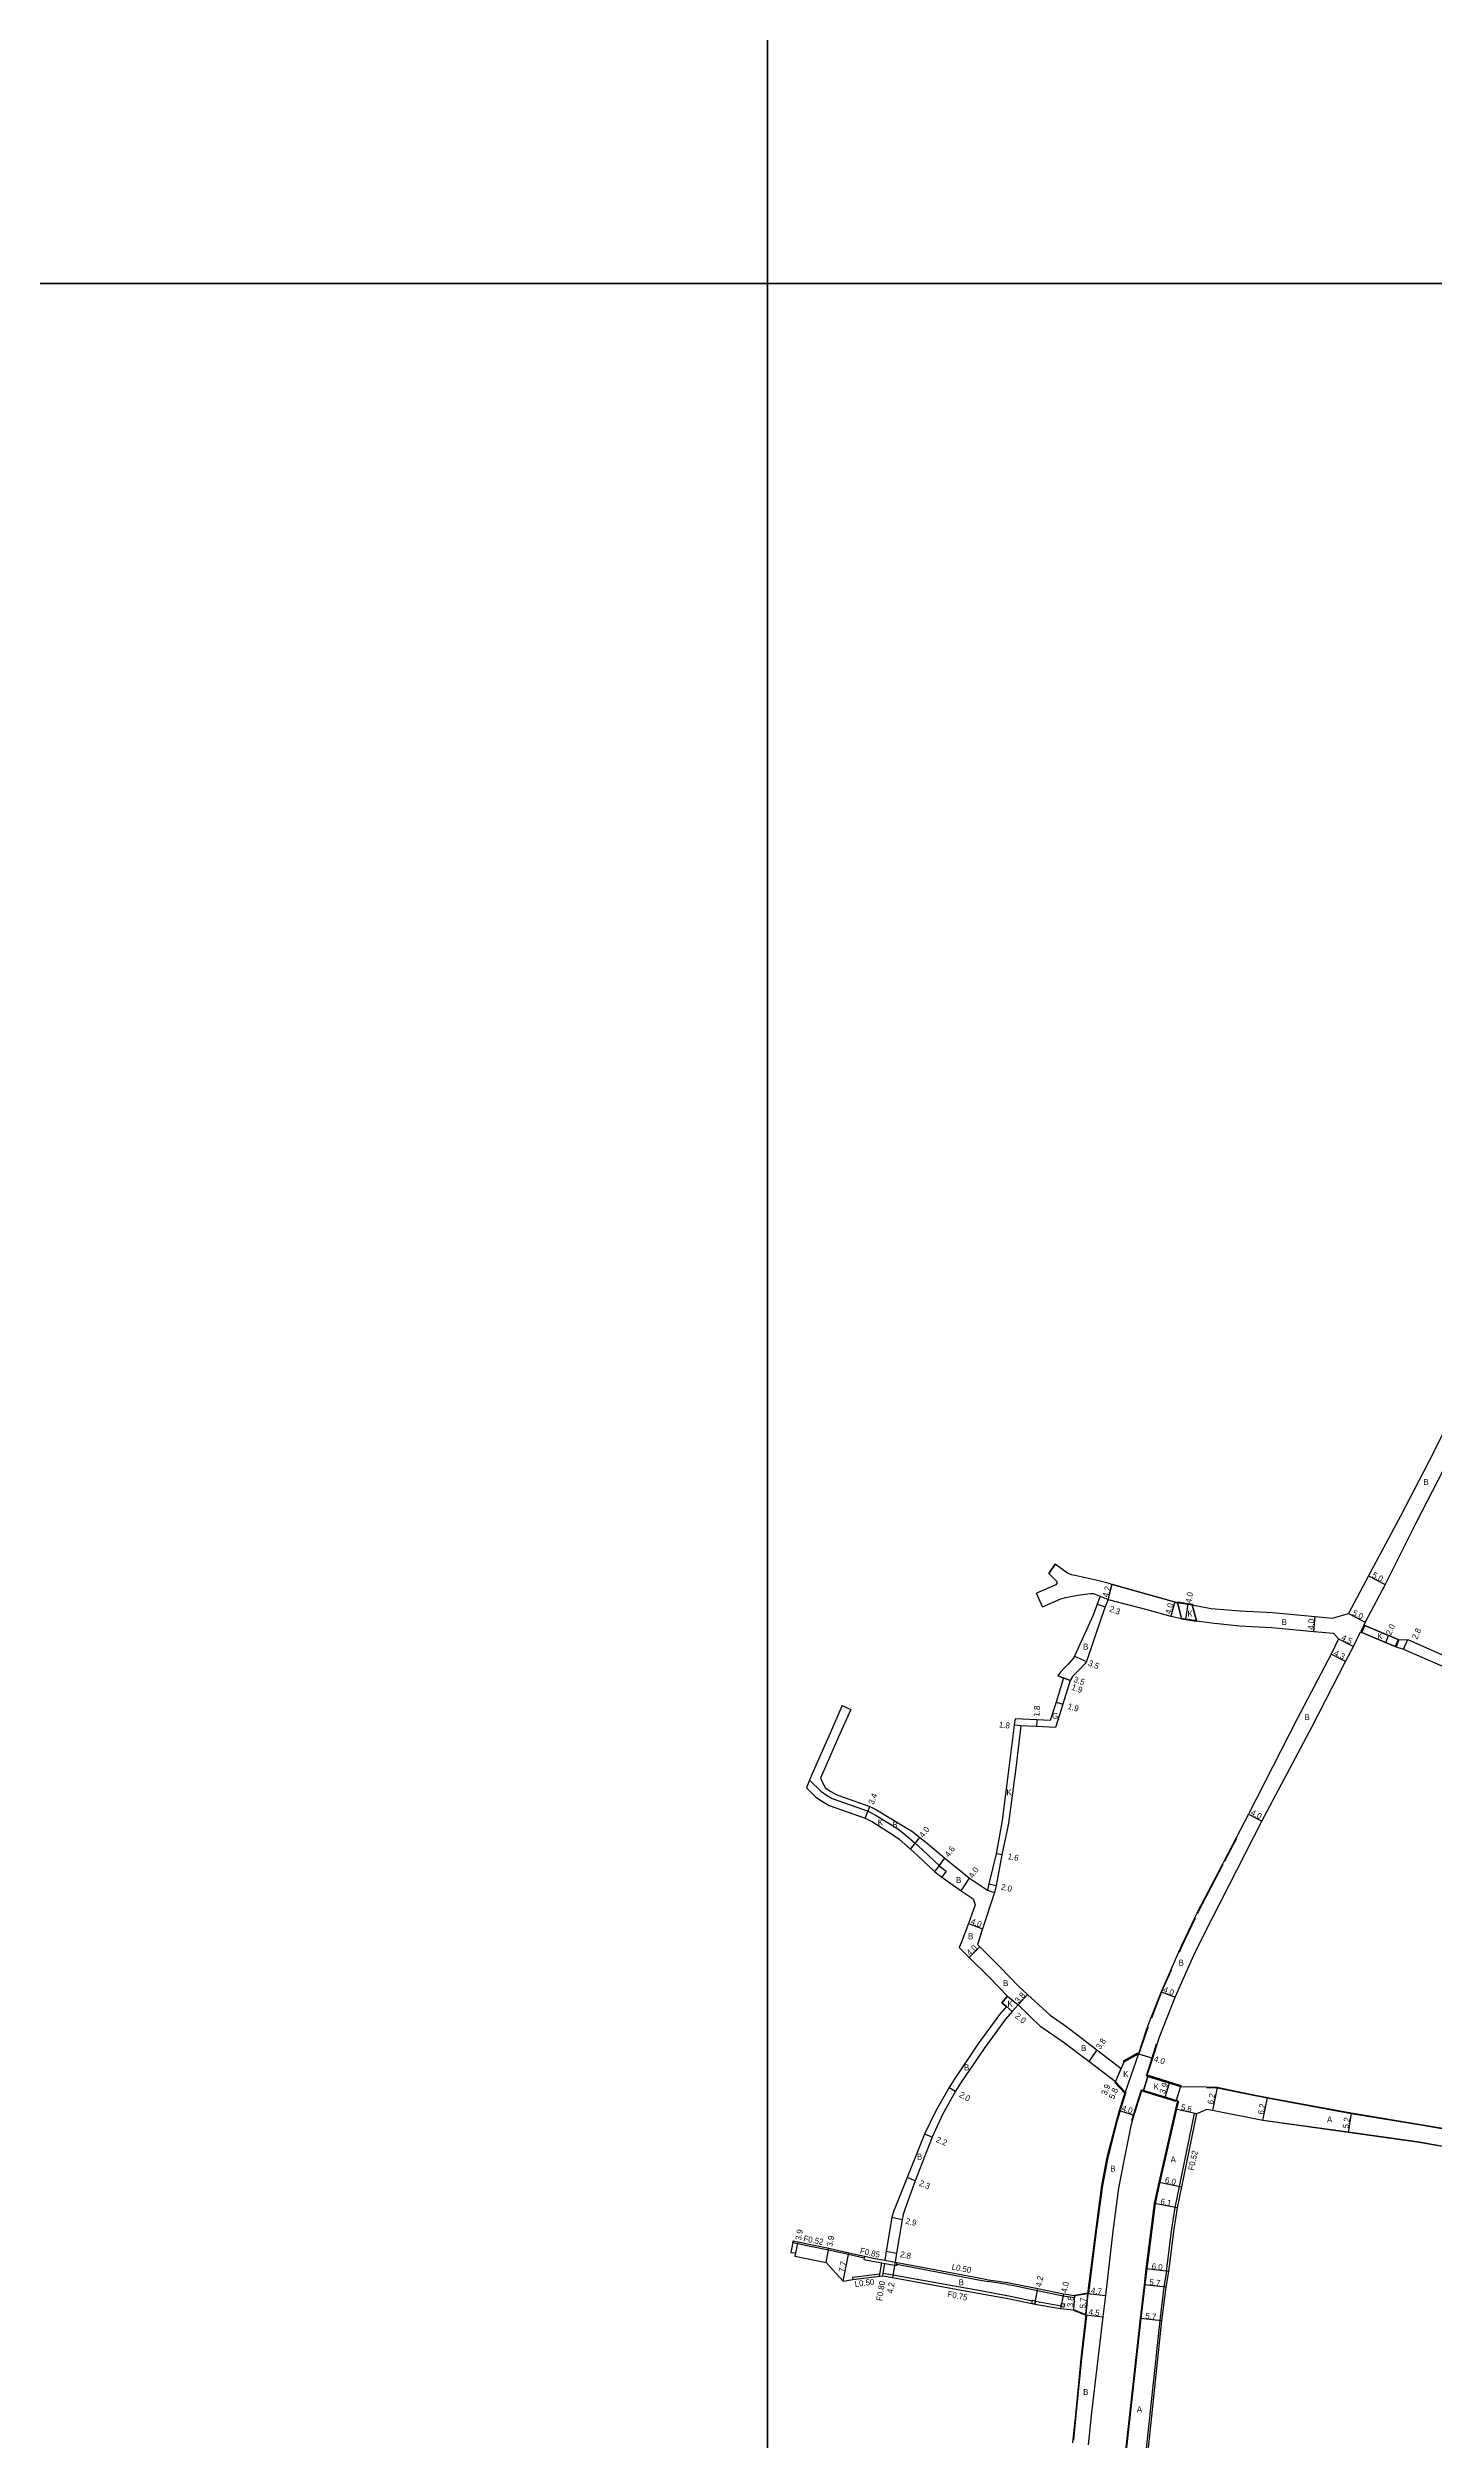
# Model space of a CAD drawing. Header units: metres. Extents: x -16000 to -12000, y -105000 to -102000.
# Drawn here: x -12992 to -12622, y -103175 to -102537 of the extents above; entities that cross this region are included whole.
import ezdxf

# ---------------------------------------------------------------- set-up
doc = ezdxf.new("R2010")
doc.units = ezdxf.units.M
doc.header["$LTSCALE"] = 2.5
for name, color, linetype in [('側溝・桝', 7, 'Continuous'), ('図郭', 7, 'Continuous'), ('幅員', 7, 'Continuous'), ('歩道・分離帯・安全施設', 7, 'Continuous'), ('舗装', 7, 'Continuous'), ('道路', 7, 'Continuous')]:
    doc.layers.add(name, color=color, linetype=linetype)
doc.styles.get("Standard").update_dxf_attribs({"font": ''})
doc.styles.get('Standard').set_extended_font_data('@MS PGothic')

msp = doc.modelspace()

# ---------------------------------------------------------------- linework, layer by layer
at = {"layer": '側溝・桝'}
for points in [[(-12788.82, -102998.76), (-12785.82, -103001.71), (-12784.3, -103002.78), (-12782.78, -103003.66), (-12773.2, -103007.06), (-12771.05, -103008.15), (-12765.55, -103011.59), (-12763.64, -103012.95), (-12760.54, -103015.67), (-12758.7, -103017.31), (-12757.15, -103018.8), (-12754.13, -103021.69), (-12753.1, -103022.5), (-12752.42, -103022.97), (-12753.57, -103024.61)], [(-12693.65, -103129.57), (-12692.23, -103118.34), (-12691.37, -103112.63), (-12690.23, -103106.98), (-12686.2, -103087.55), (-12685.69, -103087.67)], [(-12774.27, -103126.12), (-12778.46, -103125.17), (-12783.8, -103123.96), (-12792.04, -103122.29), (-12793.28, -103122.03), (-12793.18, -103121.52)], [(-12774.16, -103125.61), (-12774.27, -103126.12), (-12774.34, -103126.44), (-12772.04, -103126.96), (-12769.57, -103127.4), (-12768.78, -103127.54)], [(-12770.14, -103130.93), (-12770.06, -103130.42), (-12769.57, -103127.4)], [(-12769.32, -103130.83), (-12769.19, -103130.09), (-12768.78, -103127.54)], [(-12768.78, -103127.54), (-12766.16, -103128), (-12765.58, -103128.11)], [(-12768.74, -103126.68), (-12766.01, -103127.16)], [(-12765.58, -103128.11), (-12765.51, -103127.76), (-12765.42, -103127.27)], [(-12765.51, -103127.76), (-12743.76, -103131.89), (-12741.22, -103132.36)], [(-12770.06, -103130.42), (-12777.32, -103131.31), (-12777.26, -103131.8)], [(-12769.19, -103130.09), (-12766.58, -103130.56), (-12744.27, -103134.59), (-12735.28, -103136.25), (-12729.41, -103137.45)], [(-12736.09, -103133.1), (-12741.22, -103132.36)], [(-12736.09, -103133.1), (-12734.81, -103133.34), (-12728.04, -103134.72), (-12721.2, -103136.12), (-12718.16, -103136.59), (-12718.09, -103136.09)], [(-12694.41, -103133.78), (-12695.5, -103142.77), (-12700.09, -103185.94), (-12700.44, -103189), (-12701.12, -103193.48), (-12701.96, -103200)], [(-12693.65, -103129.57), (-12694.41, -103133.78)], [(-12728.63, -103137.61), (-12721.77, -103138.81), (-12721.81, -103139.05), (-12721.92, -103139.55)]]:
    msp.add_lwpolyline(points, dxfattribs=at)
for points in [[(-12729.38, -103137.3), (-12728.6, -103137.46), (-12728.63, -103137.61), (-12728.78, -103138.35), (-12729.56, -103138.19), (-12729.41, -103137.45)], [(-12721.03, -103139.21), (-12721.81, -103139.05), (-12721.77, -103138.81), (-12721.63, -103138.16), (-12720.85, -103138.32)]]:
    msp.add_lwpolyline(points, close=True, dxfattribs=at)
at = {"layer": '図郭'}
for points in [[(-13600, -102000), (-12800, -102000), (-12800, -102600), (-13600, -102600)], [(-12800, -102000), (-12000, -102000), (-12000, -102600), (-12800, -102600)], [(-13600, -102600), (-12800, -102600), (-12800, -103200), (-13600, -103200)], [(-12800, -102600), (-12000, -102600), (-12000, -103200), (-12800, -103200)]]:
    msp.add_lwpolyline(points, close=True, dxfattribs=at)
at = {"layer": '幅員'}
for points in [[(-12725.05, -102943.65), (-12723.35, -102941.17)], [(-12709.25, -102950.58), (-12708.12, -102946.53)], [(-12639.88, -102944.29), (-12635.45, -102946.6)], [(-12712.15, -102951.83), (-12709.99, -102952.6)], [(-12691.44, -102951.22), (-12692.53, -102955.07)], [(-12688.57, -102955.83), (-12687.92, -102951.89)], [(-12654.41, -102959.15), (-12654.06, -102955.16)], [(-12645.18, -102954.39), (-12640.72, -102956.63)], [(-12647.88, -102961.09), (-12643.86, -102963.11)], [(-12635.27, -102962.06), (-12634.5, -102960.22)], [(-12630.52, -102963.82), (-12629.38, -102961.27)], [(-12718.2, -102965.7), (-12714.99, -102967.12)], [(-12645.96, -102967.18), (-12649.77, -102965.19)], [(-12719.32, -102972.16), (-12722.62, -102970.99)], [(-12719.32, -102972.16), (-12721.11, -102971.52)], [(-12723.11, -102977.96), (-12721.3, -102978.52)], [(-12732.46, -102984.29), (-12734.24, -102984.06)], [(-12728.22, -102982.68), (-12728.36, -102984.48)], [(-12773.99, -103008.9), (-12772.74, -103005.73)], [(-12671.79, -103007.81), (-12668.23, -103009.64)], [(-12761.87, -103017.17), (-12759.39, -103014.03)], [(-12755.44, -103023.2), (-12752.71, -103019.5)], [(-12737.52, -103018.67), (-12739.09, -103018.35)], [(-12748.4, -103028.21), (-12746.14, -103024.91)], [(-12741.03, -103026.37), (-12739.08, -103026.81)], [(-12746.42, -103036.96), (-12742.69, -103038.4)], [(-12743.42, -103043.18), (-12746.26, -103046)], [(-12733.25, -103058.64), (-12730.68, -103055.84)], [(-12695.14, -103055.12), (-12691.41, -103056.55)], [(-12734.77, -103060.37), (-12736.31, -103059.1)], [(-12712.26, -103070.61), (-12714.42, -103073.74)], [(-12707.25, -103079.14), (-12704.99, -103073.8)], [(-12707.25, -103079.14), (-12705.73, -103075.55)], [(-12701.16, -103071.67), (-12697.33, -103072.81)], [(-12751.64, -103080.66), (-12749.9, -103081.65)], [(-12694.05, -103083.18), (-12692.91, -103079.45)], [(-12680.15, -103080.67), (-12681.43, -103086.74)], [(-12667.99, -103089.45), (-12666.8, -103083.37)], [(-12706.17, -103086.8), (-12702.36, -103088)], [(-12685.69, -103087.67), (-12691.15, -103086.42)], [(-12644.46, -103087.51), (-12645.23, -103092.65)], [(-12756.15, -103093.89), (-12758.17, -103093.04)], [(-12760.64, -103105.51), (-12762.78, -103104.66)], [(-12695.59, -103105.87), (-12689.72, -103107.09)], [(-12764.09, -103115.91), (-12766.92, -103115.25)], [(-12690.86, -103112.72), (-12696.85, -103111.56)], [(-12791.97, -103121.77), (-12792.71, -103125.6)], [(-12784.38, -103127.29), (-12783.69, -103123.45)], [(-12779.84, -103132.22), (-12778.34, -103124.66)], [(-12768.36, -103124.27), (-12765.61, -103124.82)], [(-12766.01, -103127.16), (-12766.71, -103131.3)], [(-12728.78, -103138.35), (-12727.94, -103134.23)], [(-12693.89, -103133.84), (-12699.56, -103133.22)], [(-12693.13, -103129.64), (-12699.09, -103128.98)], [(-12721.12, -103135.63), (-12721.92, -103139.55)], [(-12718.4, -103139.88), (-12718.09, -103136.09)], [(-12715.14, -103141.18), (-12714.64, -103135.5)], [(-12715.14, -103141.18), (-12710.68, -103141.71)], [(-12714.64, -103135.5), (-12709.97, -103136.04)], [(-12694.98, -103142.83), (-12700.64, -103142.21)]]:
    msp.add_lwpolyline(points, dxfattribs=at)
at = {"layer": '歩道・分離帯・安全施設'}
for points in [[(-12690.81, -102951.56), (-12691.48, -102951.37), (-12697.85, -102949.58), (-12708.61, -102946.55)], [(-12675, -103014.26), (-12678.27, -103020.5)], [(-12678.65, -103021.23), (-12685.28, -103033.87), (-12685.49, -103034.31)], [(-12686.08, -103035.55), (-12689.51, -103042.83), (-12690.32, -103044.67)], [(-12692.4, -103049.34), (-12695, -103055.18), (-12697.68, -103062.16)], [(-12698.56, -103064.47), (-12699.13, -103065.94), (-12701.02, -103071.71)], [(-12699.04, -103077.56), (-12697.47, -103072.77), (-12696.31, -103068.97)], [(-12704.55, -103081.9), (-12706.8, -103089.41), (-12709.32, -103099.26), (-12710.76, -103106.76), (-12712.31, -103118.36), (-12714.48, -103135.45)], [(-12690.5, -103084.26), (-12691, -103086.45), (-12695.45, -103105.9), (-12696.7, -103111.58), (-12697.61, -103118.59), (-12698.86, -103128.27), (-12699.41, -103133.24), (-12700.5, -103142.23), (-12705.28, -103185.34), (-12705.6, -103188.07)], [(-12702.92, -103089.46), (-12702.5, -103087.96), (-12700.35, -103081.24)], [(-12610.36, -103093.38), (-12615.32, -103092.53), (-12625.41, -103090.81), (-12644.48, -103087.65), (-12666.83, -103083.52), (-12671.34, -103082.63), (-12680.17, -103080.82), (-12682.99, -103080.7)], [(-12667.96, -103089.31), (-12645.21, -103092.5), (-12626.29, -103095.13), (-12616.07, -103096.97), (-12610.97, -103097.73)], [(-12715.03, -103141.49), (-12716.26, -103152.04), (-12717.72, -103166.95), (-12718.5, -103174.6)]]:
    msp.add_lwpolyline(points, dxfattribs=at)
at = {"layer": '舗装'}
for points in [[(-12711.39, -102949.73), (-12709.25, -102950.58)], [(-12690.77, -102951.41), (-12689.65, -102955.65)], [(-12685.7, -102956.31), (-12686.82, -102952.07)], [(-12641.12, -102957.45), (-12641.99, -102959.25)], [(-12631.74, -102961.37), (-12632.46, -102963.24)], [(-12721.11, -102971.52), (-12719.32, -102972.16)], [(-12732.46, -102984.29), (-12734.24, -102984.06)], [(-12741.41, -103028.1), (-12739.54, -103028.65)], [(-12736.03, -103056.35), (-12733.25, -103058.64)], [(-12736.31, -103059.1), (-12734.77, -103060.37)], [(-12707.25, -103079.14), (-12705.73, -103075.55), (-12704.99, -103073.8)], [(-12701.16, -103071.67), (-12704.69, -103081.86)], [(-12698.67, -103077.68), (-12699.81, -103081.41)], [(-12689.97, -103080.36), (-12691.11, -103084.09)]]:
    msp.add_lwpolyline(points, dxfattribs=at)
at = {"layer": '道路'}
for points in [[(-12587.09, -102852.6), (-12594.57, -102866.97), (-12597.73, -102873.23), (-12600.73, -102879.19), (-12608.65, -102894.32), (-12614.49, -102905.53), (-12619.94, -102916.17), (-12627.23, -102930.29), (-12635.45, -102946.6), (-12640.72, -102956.63), (-12641.12, -102957.45)], [(-12618.84, -102904.15), (-12623.98, -102914.18), (-12631.25, -102928.26), (-12639.88, -102944.29), (-12645.18, -102954.39)], [(-12725.05, -102943.65), (-12722.95, -102945.82), (-12722.95, -102946.34), (-12723.2, -102946.69), (-12728.3, -102948.89)], [(-12723.35, -102941.17), (-12725.05, -102943.65)], [(-12708.57, -102946.41), (-12712.05, -102945.6), (-12717.67, -102944.3), (-12718.99, -102944.04), (-12720.05, -102943.56), (-12721.06, -102942.89), (-12723.35, -102941.17)], [(-12726.7, -102952.56), (-12728.3, -102948.89)], [(-12726.7, -102952.56), (-12721.88, -102950.47), (-12720.5, -102950.09), (-12717.41, -102949.49), (-12713.96, -102949), (-12713.1, -102949.04), (-12711.39, -102949.73)], [(-12711.39, -102949.73), (-12712.15, -102951.83), (-12713.24, -102954.81), (-12718.2, -102965.7), (-12718.61, -102966.44), (-12719.89, -102967.88), (-12720.82, -102968.79), (-12721.93, -102969.94), (-12722.62, -102970.99), (-12721.11, -102971.52), (-12723.11, -102977.96), (-12724.64, -102982.85)], [(-12708.57, -102946.41), (-12708.12, -102946.53), (-12697.81, -102949.43), (-12691.44, -102951.22), (-12690.77, -102951.41), (-12686.82, -102952.07), (-12681.74, -102953.06), (-12674.02, -102953.64), (-12665.42, -102954.1), (-12654.06, -102955.16), (-12649.42, -102955.57), (-12645.18, -102954.39)], [(-12709.25, -102950.58), (-12709.99, -102952.6), (-12711.07, -102955.6), (-12714.99, -102967.12)], [(-12709.25, -102950.58), (-12698.89, -102953.28), (-12692.53, -102955.07), (-12689.65, -102955.65), (-12685.7, -102956.31), (-12681.66, -102956.88), (-12674.27, -102957.63), (-12665.72, -102958.09), (-12654.41, -102959.15), (-12649.17, -102959.61), (-12647.88, -102961.09)], [(-12698.9, -103077.61), (-12697.33, -103072.81), (-12695.66, -103067.37), (-12691.41, -103056.55), (-12686.02, -103044.57), (-12681.58, -103035.77), (-12668.23, -103009.64), (-12654.88, -102984.49), (-12645.96, -102967.18), (-12643.86, -102963.11), (-12641.99, -102959.25)], [(-12647.88, -102961.09), (-12649.77, -102965.19), (-12658.88, -102982.41), (-12671.79, -103007.81), (-12678.41, -103020.43), (-12678.79, -103021.16)], [(-12641.99, -102959.25), (-12641.6, -102959.42), (-12632.75, -102963.12), (-12632.46, -102963.24)], [(-12632.75, -102963.12), (-12641.6, -102959.42)], [(-12641.12, -102957.45), (-12640.83, -102957.57), (-12631.97, -102961.28), (-12631.74, -102961.37)], [(-12631.97, -102961.28), (-12640.83, -102957.57)], [(-12631.74, -102961.37), (-12629.38, -102961.27), (-12619.63, -102965.6), (-12615.35, -102967.51), (-12601.19, -102974.07), (-12577.7, -102984.46), (-12575.42, -102985.47), (-12571.73, -102987.12)], [(-12714.99, -102967.12), (-12715.44, -102967.76), (-12716.97, -102969.35), (-12718.69, -102971.12), (-12719.32, -102972.16), (-12721.3, -102978.52), (-12723.23, -102984.71)], [(-12632.46, -102963.24), (-12630.52, -102963.82), (-12620.77, -102968.16), (-12616.5, -102970.06), (-12602.35, -102976.62), (-12578.83, -102987.02), (-12576.24, -102988.17)], [(-12780.1, -102978.88), (-12783.35, -102986.19), (-12788.21, -102997.23), (-12788.82, -102998.76), (-12789.59, -103000.81)], [(-12777.82, -102979.9), (-12781.06, -102987.2), (-12785.92, -102998.24)], [(-12780.1, -102978.88), (-12777.82, -102979.9)], [(-12734.01, -102982.42), (-12734.24, -102984.06), (-12735.67, -102995.45), (-12737.48, -103009.51), (-12737.9, -103011.97), (-12739.09, -103018.35), (-12741.03, -103026.37), (-12741.41, -103028.1)], [(-12723.23, -102984.71), (-12728.36, -102984.48), (-12732.46, -102984.29), (-12733.85, -102995.53), (-12735.78, -103010.25), (-12736.11, -103012), (-12737.52, -103018.67), (-12739.08, -103026.81), (-12739.54, -103028.65)], [(-12724.64, -102982.85), (-12728.22, -102982.68), (-12734.01, -102982.42)], [(-12789.59, -103000.81), (-12787.1, -103003.25), (-12785.38, -103004.47), (-12783.62, -103005.49), (-12773.99, -103008.9), (-12772.04, -103009.89), (-12766.66, -103013.25), (-12764.88, -103014.52), (-12761.87, -103017.17), (-12760.09, -103018.75), (-12758.53, -103020.24)], [(-12785.92, -102998.24), (-12784.6, -103000.82)], [(-12784.6, -103000.82), (-12783.17, -103001.8), (-12781.69, -103002.59), (-12779.8, -103003.3), (-12772.74, -103005.73), (-12770.99, -103006.65), (-12764.18, -103010.75), (-12761.36, -103012.47)], [(-12761.36, -103012.47), (-12759.39, -103014.03), (-12757.79, -103015.3), (-12752.71, -103019.5), (-12746.14, -103024.91), (-12741.41, -103028.1)], [(-12758.53, -103020.24), (-12755.44, -103023.2), (-12754.29, -103024.11), (-12753.57, -103024.61), (-12748.4, -103028.21), (-12745.23, -103030.37), (-12744.7, -103031.99), (-12746.42, -103036.96), (-12748.41, -103042.08), (-12748.92, -103043.35), (-12746.26, -103046), (-12740.96, -103051.28), (-12736.03, -103056.35), (-12737.55, -103058.08), (-12736.31, -103059.1), (-12738.17, -103061.21), (-12743.94, -103069.06), (-12750.27, -103078.47), (-12751.64, -103080.66), (-12755.16, -103086.85), (-12758.17, -103093.04), (-12762.78, -103104.66), (-12765.66, -103111.71), (-12766.46, -103113.66), (-12766.92, -103115.25), (-12768.36, -103124.27), (-12768.74, -103126.68)], [(-12678.79, -103021.16), (-12685.42, -103033.8), (-12685.63, -103034.25), (-12686.21, -103035.49)], [(-12739.54, -103028.65), (-12742.69, -103038.4), (-12744.07, -103042.53), (-12743.42, -103043.18), (-12738.12, -103048.46), (-12733.12, -103053.61), (-12730.68, -103055.84), (-12724.67, -103061.35), (-12720.24, -103064.47), (-12717.33, -103066.68)], [(-12686.21, -103035.49), (-12689.64, -103042.77), (-12690.46, -103044.61)], [(-12690.46, -103044.61), (-12692.54, -103049.28), (-12695.14, -103055.12), (-12697.82, -103062.1), (-12698.7, -103064.41)], [(-12736, -103132.61), (-12734.72, -103132.85), (-12727.94, -103134.23), (-12721.12, -103135.63), (-12718.09, -103136.09), (-12714.64, -103135.5), (-12712.46, -103118.34), (-12710.91, -103106.74), (-12709.47, -103099.23), (-12706.94, -103089.37), (-12706.17, -103086.8), (-12704.69, -103081.86), (-12707.25, -103079.14), (-12714.42, -103073.74), (-12721.25, -103068.54), (-12727.18, -103064.47), (-12733.25, -103058.64), (-12734.77, -103060.37), (-12736.6, -103062.46), (-12742.3, -103070.22), (-12748.57, -103079.53), (-12749.9, -103081.65), (-12753.4, -103087.8), (-12756.15, -103093.89), (-12760.64, -103105.51), (-12763.23, -103112.58), (-12763.84, -103114.46), (-12764.09, -103115.91), (-12765.61, -103124.82), (-12766.01, -103127.16)], [(-12736.03, -103056.35), (-12737.55, -103058.08)], [(-12733.25, -103058.64), (-12734.77, -103060.37)], [(-12698.7, -103064.41), (-12699.27, -103065.88), (-12701.16, -103071.67)], [(-12717.33, -103066.68), (-12712.26, -103070.61), (-12705.73, -103075.55), (-12704.99, -103073.8)], [(-12701.16, -103071.67), (-12704.99, -103073.8)], [(-12689.69, -103080.45), (-12689.97, -103080.36), (-12698.67, -103077.68), (-12698.9, -103077.61)], [(-12700.21, -103081.29), (-12702.36, -103088), (-12703.16, -103090.87), (-12705.07, -103100.17), (-12706.47, -103107.46), (-12708, -103118.92), (-12709.97, -103136.04), (-12710.68, -103141.71), (-12711.9, -103152.24), (-12713.63, -103167.26), (-12714.56, -103175.83)], [(-12705.43, -103185.32), (-12700.64, -103142.21), (-12699.56, -103133.22), (-12699.09, -103128.98), (-12699.01, -103128.25), (-12697.76, -103118.57), (-12696.85, -103111.56), (-12695.59, -103105.87), (-12691.15, -103086.42), (-12690.65, -103084.23)], [(-12690.65, -103084.23), (-12691.11, -103084.09), (-12699.81, -103081.41), (-12700.21, -103081.29)], [(-12610.34, -103093.23), (-12615.29, -103092.38), (-12625.39, -103090.66), (-12644.46, -103087.51), (-12666.8, -103083.37), (-12671.31, -103082.48), (-12680.15, -103080.67), (-12682.99, -103080.55), (-12689.69, -103080.45)], [(-12682.94, -103086.47), (-12685.69, -103087.67), (-12689.72, -103107.09), (-12690.86, -103112.72), (-12691.71, -103118.41), (-12693.13, -103129.64), (-12693.89, -103133.84)], [(-12611, -103097.88), (-12616.09, -103097.12), (-12626.32, -103095.28), (-12645.23, -103092.65), (-12667.99, -103089.45), (-12681.43, -103086.74), (-12682.94, -103086.47)], [(-12793.18, -103121.52), (-12793.8, -103124.61)], [(-12793.18, -103121.52), (-12791.97, -103121.77), (-12783.69, -103123.45), (-12778.34, -103124.66), (-12774.16, -103125.61), (-12771.88, -103126.13), (-12768.74, -103126.68)], [(-12793.8, -103124.61), (-12792.54, -103124.74), (-12792.71, -103125.6), (-12784.38, -103127.29), (-12779.84, -103132.22), (-12777.26, -103131.8)], [(-12766.01, -103127.16), (-12765.42, -103127.27), (-12743.67, -103131.4), (-12741.13, -103131.87), (-12736, -103132.61)], [(-12777.26, -103131.8), (-12770.14, -103130.93), (-12769.32, -103130.83), (-12766.71, -103131.3), (-12744.41, -103135.33), (-12735.43, -103136.99), (-12729.56, -103138.19), (-12728.78, -103138.35), (-12721.92, -103139.55), (-12718.4, -103139.88), (-12715.14, -103141.18), (-12716.41, -103152.03), (-12717.87, -103166.94), (-12718.73, -103175.34)], [(-12693.89, -103133.84), (-12694.98, -103142.83), (-12699.57, -103186), (-12699.92, -103189.07), (-12700.61, -103193.55), (-12701.44, -103200)]]:
    msp.add_lwpolyline(points, dxfattribs=at)
for points in [[(-12686.82, -102952.07), (-12690.77, -102951.41), (-12690.73, -102951.22), (-12686.79, -102951.87)], [(-12690.77, -102951.41), (-12686.82, -102952.07), (-12685.7, -102956.31), (-12689.65, -102955.65)], [(-12685.7, -102956.31), (-12685.73, -102956.51), (-12689.68, -102955.85), (-12689.65, -102955.65)], [(-12640.83, -102957.57), (-12631.97, -102961.28), (-12632.75, -102963.12), (-12641.6, -102959.42)], [(-12736.03, -103056.35), (-12733.25, -103058.64), (-12734.77, -103060.37), (-12736.31, -103059.1), (-12737.55, -103058.08)], [(-12701.16, -103071.67), (-12704.99, -103073.8), (-12705.11, -103073.58), (-12701.28, -103071.45)], [(-12707.25, -103079.14), (-12705.73, -103075.55), (-12704.99, -103073.8), (-12701.16, -103071.67), (-12704.69, -103081.86)], [(-12698.67, -103077.68), (-12689.97, -103080.36), (-12691.11, -103084.09), (-12699.81, -103081.41)], [(-12689.97, -103080.36), (-12698.67, -103077.68), (-12698.58, -103077.4), (-12689.88, -103080.07)], [(-12704.69, -103081.86), (-12704.87, -103082.03), (-12707.43, -103079.31), (-12707.25, -103079.14)], [(-12691.11, -103084.09), (-12691.2, -103084.37), (-12699.9, -103081.7), (-12699.81, -103081.41)], [(-12715.2, -103141.32), (-12718.45, -103140.02), (-12718.4, -103139.88), (-12715.14, -103141.18)], [(-12718.4, -103139.88), (-12718.09, -103136.09), (-12714.64, -103135.5), (-12715.14, -103141.18)], [(-12718.11, -103135.95), (-12714.66, -103135.35), (-12714.64, -103135.5), (-12718.09, -103136.09)]]:
    msp.add_lwpolyline(points, close=True, dxfattribs=at)

# ---------------------------------------------------------------- texts
at = {"layer": '側溝・桝'}
for s, rotation, p in [('F0.52', 78.28285, (-12686.37, -103102.87)), ('F0.52', 348.51458, (-12790.54, -103121.58)), ('F0.85', 347.23253, (-12775.48, -103124.85)), ('L0.50', 349.25143, (-12751.02, -103129.15)), ('L0.50', 6.98891, (-12776.67, -103133.81)), ('F0.80', 80.71382, (-12769.49, -103137.63)), ('F0.75', 349.54645, (-12752.15, -103136.45))]:
    msp.add_text(s, height=1.6, rotation=rotation, dxfattribs=at).set_placement(p)
at = {"layer": '幅員'}
for s, rotation, p in [('5.0', 332.54366, (-12639.04, -102944.62)), ('4.2', 74.31058, (-12709.27, -102950.16)), ('4.0', 80.57785, (-12687.05, -102951.66)), ('2.3', 340.49793, (-12709.08, -102953.77)), ('4.0', 74.19753, (-12692.52, -102954.66)), ('4.0', 84.99922, (-12654.48, -102958.74)), ('5.0', 333.29744, (-12644.33, -102954.7)), ('4.5', 333.29778, (-12647.25, -102961.29)), ('2.0', 67.29573, (-12633.85, -102960.28)), ('2.8', 66.00866, (-12626.89, -102961.4)), ('3.5', 336.18947, (-12714.72, -102968.11)), ('4.3', 332.41424, (-12649.24, -102965.36)), ('1.9', 340.4703, (-12719.14, -102974.61)), ('3.5', 340.4703, (-12718.58, -102972.53)), ('1.8', 85.4895, (-12727.57, -102981.86)), ('1.9', 342.89252, (-12720.15, -102979.71)), ('1.8', 352.6602, (-12738.41, -102984.67)), ('3.4', 68.45786, (-12771.74, -103005.38)), ('4.0', 332.83421, (-12671.39, -103007.91)), ('4.0', 51.67917, (-12758.51, -103014.22)), ('4.6', 53.53649, (-12751.65, -103019.42)), ('1.6', 348.70115, (-12736.11, -103019.76)), ('4.0', 55.59037, (-12745.25, -103025.03)), ('2.0', 347.26549, (-12737.89, -103027.9)), ('4.0', 338.91856, (-12746.01, -103037.01)), ('4.0', 44.76837, (-12746.04, -103045.65)), ('3.8', 47.49339, (-12733.12, -103058.35)), ('4.0', 338.98265, (-12694.73, -103055.17)), ('2.0', 320.51625, (-12734.19, -103061.88)), ('3.8', 55.49187, (-12711.32, -103070.65)), ('4.0', 343.38126, (-12697.17, -103073.69)), ('2.0', 330.41283, (-12749.08, -103083.03)), ('3.9', 67.09846, (-12709.7, -103082.88)), ('5.8', 67.09846, (-12707.65, -103083.88)), ('3.9', 72.89681, (-12694.09, -103082.47)), ('6.2', 78.09202, (-12681.27, -103085.24)), ('4.0', 342.54813, (-12705.76, -103086.83)), ('5.6', 347.13066, (-12689.96, -103086.59)), ('6.2', 78.94465, (-12667.8, -103087.96)), ('5.2', 81.43288, (-12645.18, -103091.64)), ('2.2', 337.29648, (-12755.25, -103095.13)), ('2.3', 338.3196, (-12759.78, -103106.71)), ('6.0', 348.30094, (-12694.2, -103106.06)), ('2.9', 346.88965, (-12763.35, -103116.9)), ('6.1', 349.02101, (-12695.41, -103111.74)), ('3.9', 78.97656, (-12791.09, -103121.48)), ('3.9', 79.88056, (-12782.72, -103123.16)), ('7.7', 78.78174, (-12779.5, -103129.99)), ('2.8', 348.70639, (-12764.79, -103125.8)), ('6.0', 353.74172, (-12697.69, -103129.04)), ('4.2', 80.38664, (-12766.62, -103135.57)), ('4.2', 78.47173, (-12727.06, -103133.9)), ('4.0', 78.46603, (-12720.25, -103135.4)), ('4.7', 353.37273, (-12713.88, -103135.49)), ('5.7', 353.74173, (-12698.3, -103133.26)), ('3.8', 85.32105, (-12718.59, -103139.25)), ('5.7', 84.87841, (-12715.25, -103139.58)), ('4.5', 353.19653, (-12714.49, -103141.16)), ('5.7', 353.74173, (-12699.39, -103142.25))]:
    msp.add_text(s, height=1.6, rotation=rotation, dxfattribs=at).set_placement(p)
at = {"layer": '舗装'}
for s, p in [('B', (-12625.22, -102920.08)), ('K', (-12688.08, -102955.21)), ('B', (-12662.99, -102957.43)), ('B', (-12715.9, -102963.98)), ('K', (-12637.49, -102961.17)), ('G', (-12724.17, -102982.45)), ('B', (-12656.88, -102982.76)), ('K', (-12736.32, -103002.79)), ('K', (-12770.62, -103010.8)), ('B', (-12766.77, -103011.41)), ('B', (-12749.76, -103026.16)), ('B', (-12746.55, -103041.15)), ('B', (-12737.22, -103053.64)), ('B', (-12690.44, -103048.17)), ('K', (-12736.05, -103059.12)), ('B', (-12716.44, -103070.96)), ('B', (-12747.63, -103076.07)), ('K', (-12705.23, -103077.84)), ('K', (-12697.12, -103081.22)), ('A', (-12650.9, -103089.92)), ('B', (-12760.18, -103099.9)), ('B', (-12708.68, -103103.03)), ('A', (-12692.58, -103100.6)), ('B', (-12749.08, -103133.32)), ('B', (-12715.89, -103162.57)), ('A', (-12701.59, -103167.19))]:
    msp.add_text(s, height=1.6, dxfattribs=at).set_placement(p)

doc.saveas('drawing.dxf')
